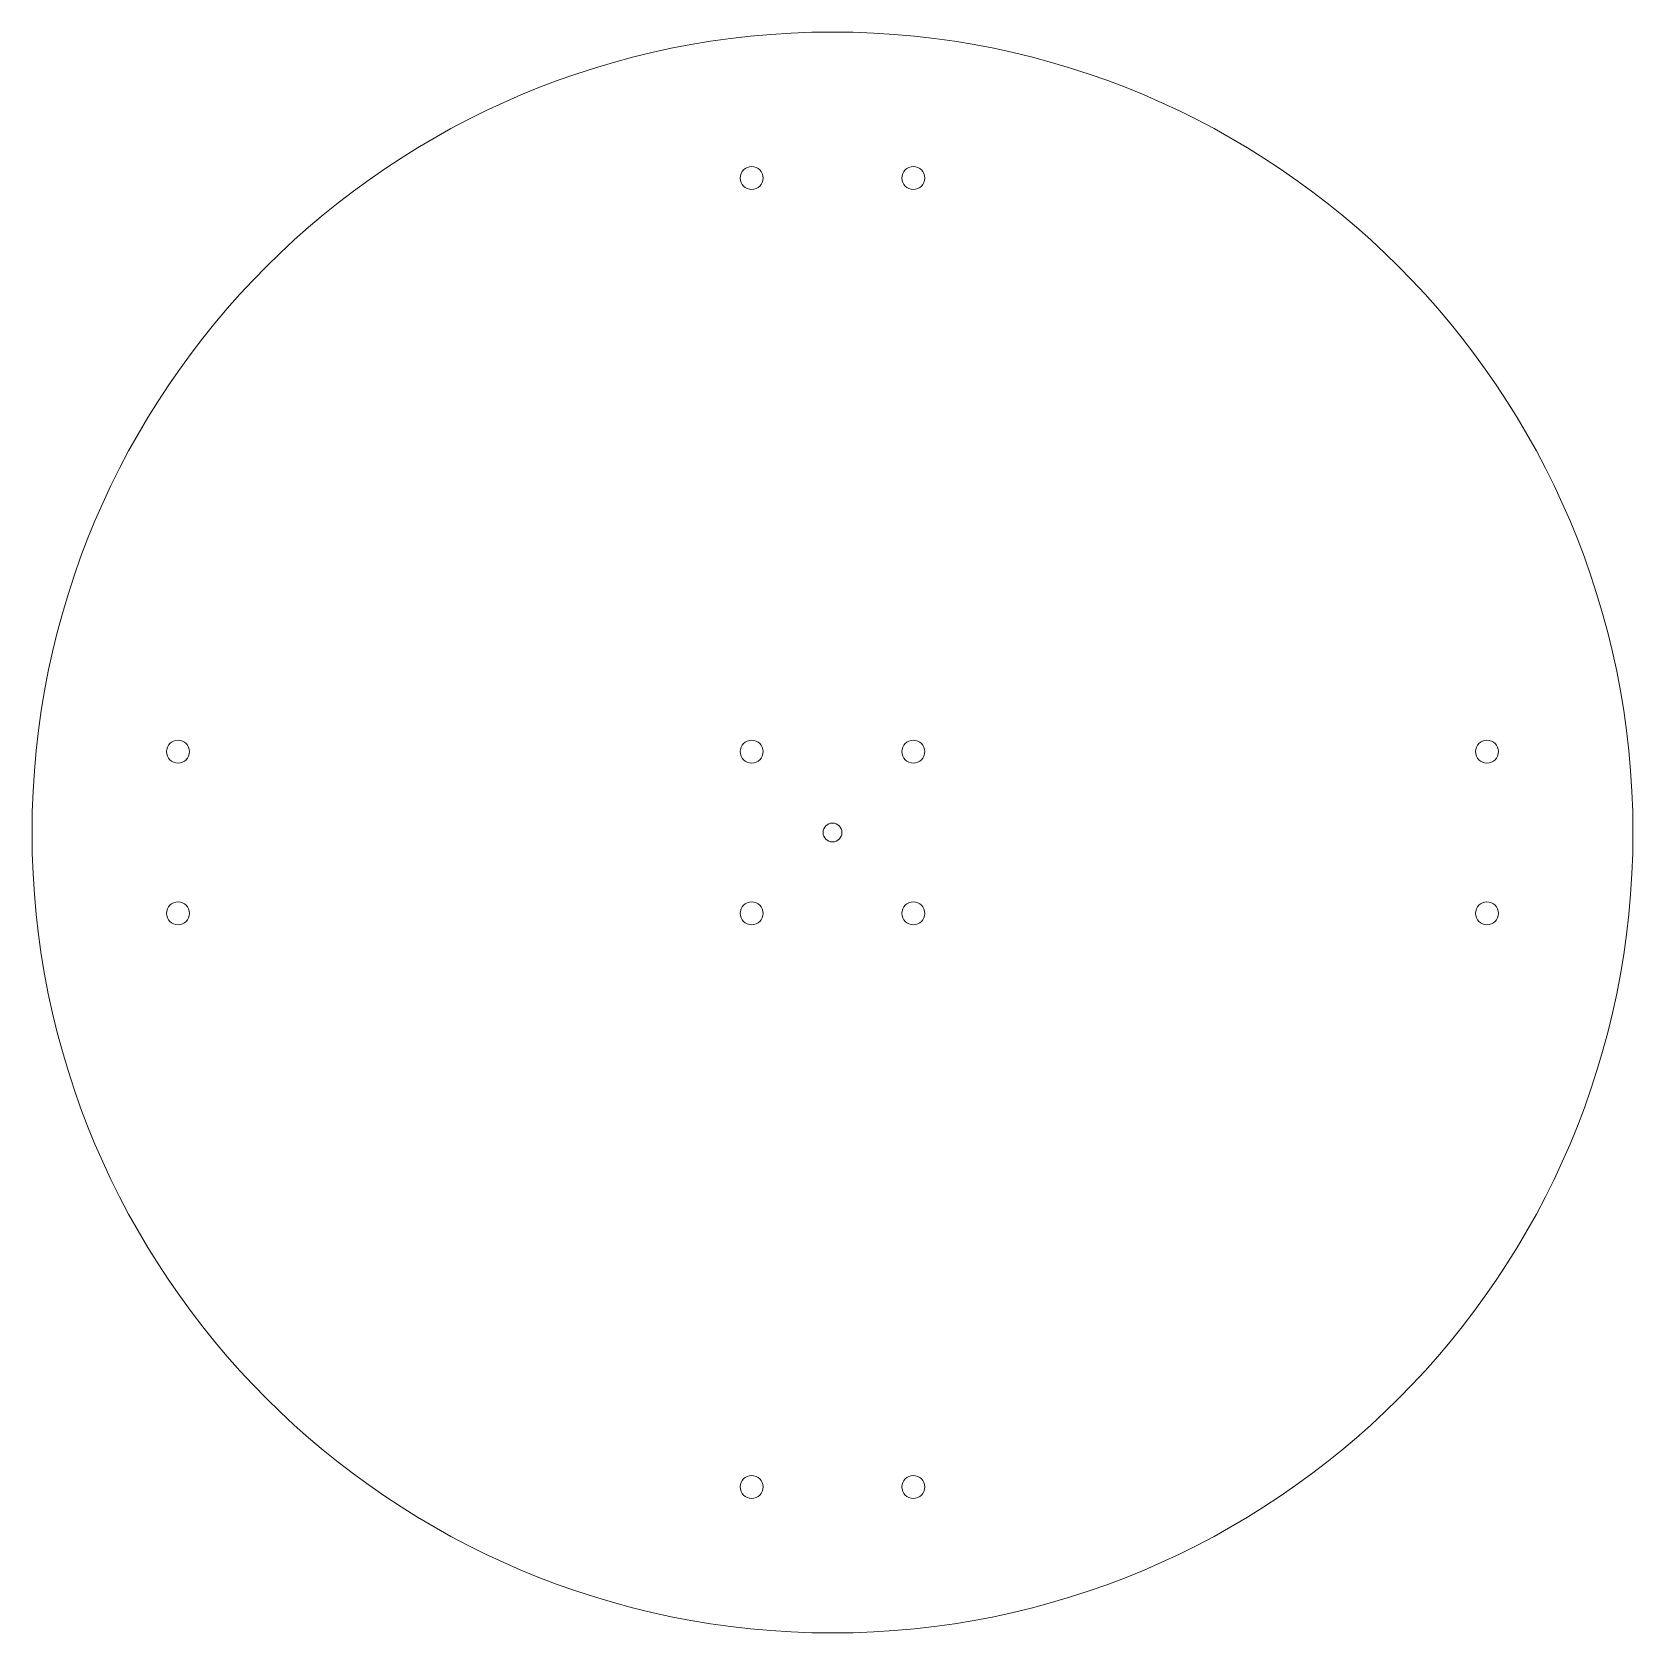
# Model space of a CAD drawing. Header units: millimetres. Extents: x -838 to 837, y -478 to 363.
# Drawn here: x 137 to 837, y -350 to 350 of the extents above; entities that cross this region are included whole.
import ezdxf

# ---------------------------------------------------------------- set-up
doc = ezdxf.new("R2010")
doc.units = ezdxf.units.MM
doc.header["$MEASUREMENT"] = 0
doc.layers.add('layer 1', color=7, linetype='Continuous')

msp = doc.modelspace()

# ---------------------------------------------------------------- linework, layer by layer
at = {"layer": 'layer 1', "lineweight": 18}
for centre in [(452.1256, 35.3554), (522.8365, 35.3554), (773.6373, 35.3554), (452.1256, -35.3553), (522.8363, -35.3555), (773.6373, -35.3555)]:
    msp.add_ellipse(centre, major_axis=(0, 5), ratio=1, dxfattribs=at)
at = {"layer": 'layer 1', "color": 250, "lineweight": 9}
msp.add_open_spline([(837.4809, 0), (837.4809, -193.2996), (680.7807, -349.9999), (487.481, -349.9999), (487.481, -349.9999), (294.1814, -349.9999), (137.4812, -193.2996), (137.4812, 0), (137.4812, 0), (137.4812, 193.2996), (294.1814, 349.9997), (487.481, 349.9998), (487.481, 349.9998), (680.7807, 349.9998), (837.4809, 193.2996), (837.4809, 0)], degree=3, knots=[0, 0, 0, 0, 0.2, 0.2, 0.2, 0.2, 0.4, 0.4, 0.4, 0.4, 0.6, 0.6, 0.6, 0.6, 1, 1, 1, 1], dxfattribs=at)
at = {"layer": 'layer 1', "lineweight": 18}
for points in [[(447.1256, 286.1563), (447.1256, 288.9177), (449.3642, 291.1563), (452.1256, 291.1563), (452.1256, 291.1563), (454.887, 291.1563), (457.1256, 288.9177), (457.1256, 286.1563), (457.1256, 286.1563), (457.1256, 283.3949), (454.887, 281.1563), (452.1256, 281.1563), (452.1256, 281.1563), (449.3642, 281.1563), (447.1256, 283.3949), (447.1256, 286.1563)], [(517.8365, 286.1563), (517.8365, 288.9177), (520.0751, 291.1563), (522.8365, 291.1563), (522.8365, 291.1563), (525.5979, 291.1563), (527.8365, 288.9177), (527.8365, 286.1563), (527.8365, 286.1563), (527.8365, 283.3949), (525.5979, 281.1563), (522.8365, 281.1563), (522.8365, 281.1563), (520.0751, 281.1563), (517.8365, 283.3949), (517.8365, 286.1563)], [(201.3247, 30.3555), (198.5633, 30.3555), (196.3247, 32.5941), (196.3247, 35.3555), (196.3247, 35.3555), (196.3247, 38.1169), (198.5633, 40.3555), (201.3247, 40.3555), (201.3247, 40.3555), (204.0861, 40.3555), (206.3247, 38.1169), (206.3247, 35.3555), (206.3247, 35.3555), (206.3247, 32.5941), (204.0861, 30.3555), (201.3247, 30.3555)], [(201.3247, -40.3554), (198.5633, -40.3554), (196.3247, -38.1168), (196.3247, -35.3554), (196.3247, -35.3554), (196.3247, -32.594), (198.5633, -30.3554), (201.3247, -30.3554), (201.3247, -30.3554), (204.0861, -30.3554), (206.3247, -32.594), (206.3247, -35.3554), (206.3247, -35.3554), (206.3247, -38.1168), (204.0861, -40.3554), (201.3247, -40.3554)], [(457.1255, -286.1563), (457.1255, -288.9177), (454.8869, -291.1563), (452.1255, -291.1563), (452.1255, -291.1563), (449.3641, -291.1563), (447.1255, -288.9177), (447.1255, -286.1563), (447.1255, -286.1563), (447.1255, -283.3949), (449.3641, -281.1563), (452.1255, -281.1563), (452.1255, -281.1563), (454.8869, -281.1563), (457.1255, -283.3949), (457.1255, -286.1563)], [(527.8364, -286.1563), (527.8364, -288.9177), (525.5978, -291.1563), (522.8364, -291.1563), (522.8364, -291.1563), (520.075, -291.1563), (517.8364, -288.9177), (517.8364, -286.1563), (517.8364, -286.1563), (517.8364, -283.3949), (520.075, -281.1563), (522.8364, -281.1563), (522.8364, -281.1563), (525.5978, -281.1563), (527.8364, -283.3949), (527.8364, -286.1563)]]:
    msp.add_open_spline(points, degree=3, knots=[0, 0, 0, 0, 0.2, 0.2, 0.2, 0.2, 0.4, 0.4, 0.4, 0.4, 0.6, 0.6, 0.6, 0.6, 1, 1, 1, 1], dxfattribs=at)
at = {"layer": 'layer 1', "color": 1, "lineweight": 9}
msp.add_open_spline([(487.481, 4.1), (489.7454, 4.1), (491.581, 2.2644), (491.581, 0), (491.581, 0), (491.581, -2.2644), (489.7454, -4.1), (487.481, -4.1), (487.481, -4.1), (485.2166, -4.1), (483.381, -2.2644), (483.381, 0), (483.381, 0), (483.381, 2.2644), (485.2166, 4.1), (487.481, 4.1)], degree=3, knots=[0, 0, 0, 0, 0.2, 0.2, 0.2, 0.2, 0.4, 0.4, 0.4, 0.4, 0.6, 0.6, 0.6, 0.6, 1, 1, 1, 1], dxfattribs=at)

doc.saveas('drawing.dxf')
